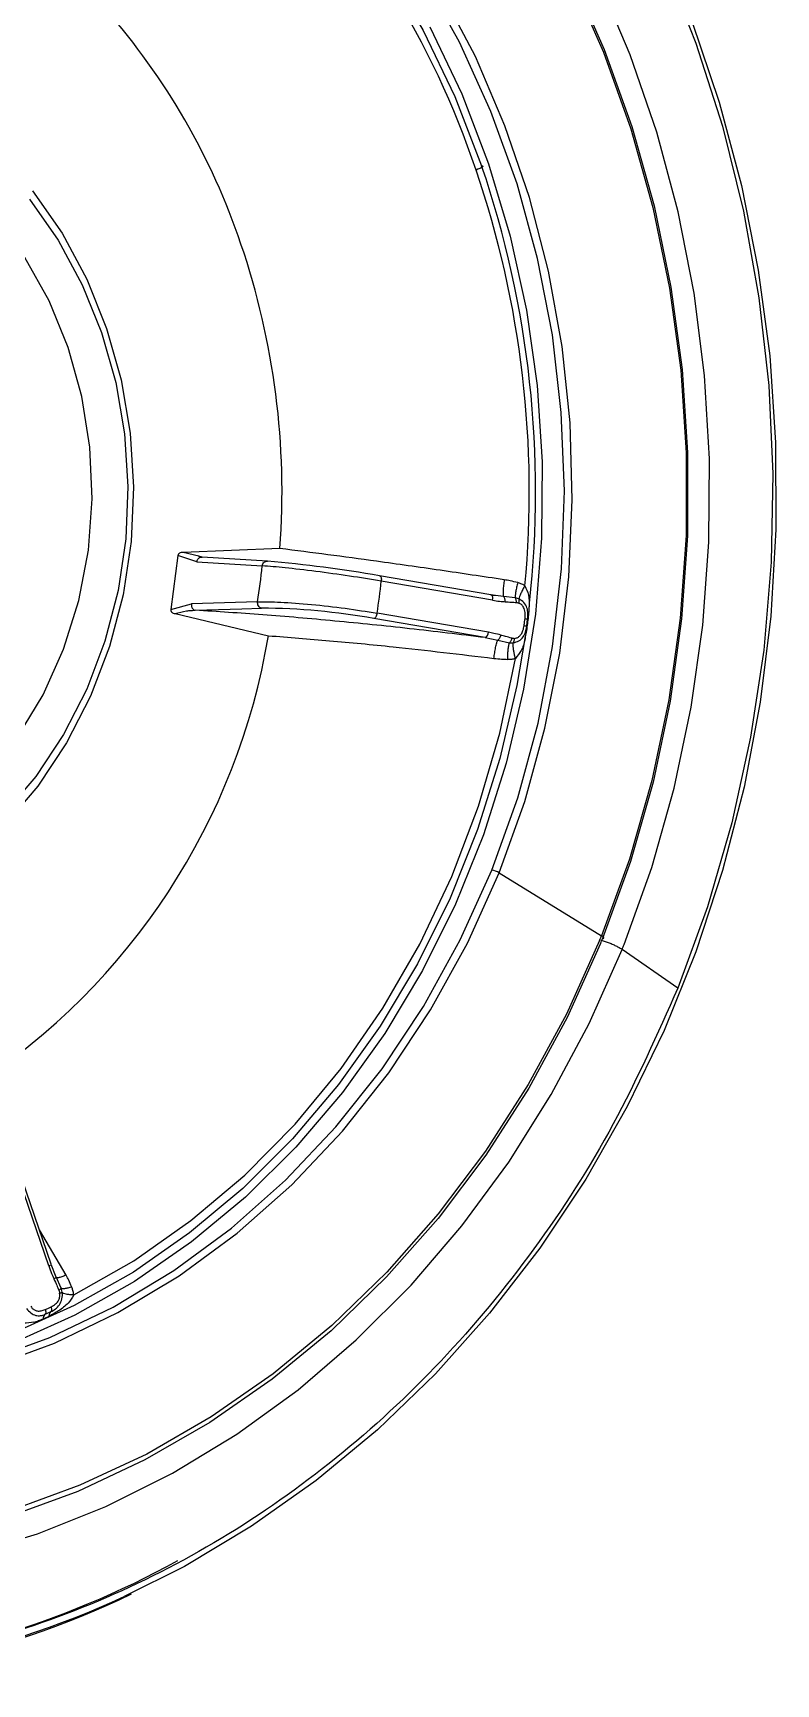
# Model space of a CAD drawing. Extents: x 939 to 1039, y 781 to 934.
# Drawn here: x 970.398 to 972.025, y 815.987 to 819.602 of the extents above; entities that cross this region are included whole.
import ezdxf

# ---------------------------------------------------------------- set-up
doc = ezdxf.new("R2010")
doc.units = 0
doc.header["$MEASUREMENT"] = 0
doc.layers.add('1', color=4, linetype='Continuous')

# ---------------------------------------------------------------- blocks, each defined once
blk = doc.blocks.new('Envoy')
at = {"layer": '1', "color": 3, "linetype": 'Continuous', "lineweight": 25}
for p, q in [((32.0618, 19.2833), (32.0463, 19.165)), ((32.1033, 19.2697), (32.0618, 19.2833)), ((32.2849, 19.2988), (32.073, 19.2903)), ((32.1073, 19.2819), (32.073, 19.2903)), ((32.1033, 19.2697), (32.2465, 19.2607)), ((32.1129, 19.2801), (32.1072, 19.2809)), ((32.1149, 19.28), (32.1073, 19.2819)), ((32.258, 19.2709), (32.1149, 19.28)), ((32.747, 19.1971), (32.5027, 19.239)), ((32.7508, 19.1855), (32.5069, 19.2273)), ((32.7568, 19.1959), (32.7467, 19.1972)), ((32.7567, 19.1957), (32.7488, 19.1961)), ((32.7744, 19.1938), (32.7568, 19.1959)), ((32.8003, 19.1909), (32.7744, 19.1938)), ((32.8083, 19.1885), (32.8003, 19.1909)), ((32.0463, 19.1651), (32.0912, 19.1774)), ((32.0554, 19.1563), (32.2599, 19.1078)), ((32.2362, 19.1821), (32.0912, 19.1774)), ((32.0997, 19.1635), (32.2014, 19.1669)), ((32.2014, 19.1669), (32.2446, 19.1684)), ((32.7416, 19.1154), (32.4977, 19.1572)), ((32.7344, 19.1037), (32.4906, 19.1455)), ((32.825, 19.1278), (32.8255, 19.1283)), ((32.8266, 19.1268), (32.8253, 19.1276)), ((32.8254, 19.1287), (32.8274, 19.144)), ((32.8271, 19.143), (32.8287, 19.1422)), ((32.7344, 19.1037), (32.7618, 19.0981)), ((32.7618, 19.0981), (32.7875, 19.0925)), ((32.7875, 19.0925), (32.7957, 19.0924)), ((32.8005, 19.0581), (32.7989, 19.0652)), ((32.7651, 18.5889), (32.9894, 18.451)), ((33.156, 18.3362), (33.0344, 18.4213)), ((31.779, 17.7282), (31.6883, 17.9923)), ((31.7843, 17.732), (31.6937, 17.9962)), ((31.8168, 17.7082), (31.7585, 17.8072)), ((31.7954, 17.7034), (31.7843, 17.7317)), ((31.8059, 17.6797), (31.7948, 17.7046)), ((31.8085, 17.6706), (31.8059, 17.6797)), ((31.8083, 17.6784), (31.8059, 17.6797)), ((31.808, 17.6785), (31.8068, 17.6774))]:
    blk.add_line(p, q, dxfattribs=at)
at = {"layer": '1', "color": 3, "linetype": 'Continuous', "lineweight": 25, "flags": 128}
for points in [[(33.0386, 18.4318), (33.0991, 18.6005), (33.1482, 18.7739), (33.1856, 18.9512), (33.211, 19.1312), (33.2244, 19.3129), (33.2257, 19.4953), (33.2148, 19.6772), (33.1918, 19.8577), (33.1568, 20.0356), (33.1101, 20.2099), (33.0519, 20.3796), (32.9826, 20.5438)], [(33.1871, 20.4529), (33.2471, 20.2756), (33.2957, 20.0937), (33.3325, 19.9083), (33.3574, 19.7202), (33.3704, 19.5306), (33.3712, 19.3404), (33.3599, 19.1507), (33.3365, 18.9624), (33.3013, 18.7765), (33.2543, 18.5941), (33.1958, 18.4161), (33.1262, 18.2435), (33.0457, 18.0772), (32.9549, 17.9181), (32.8542, 17.767), (32.7442, 17.6247), (32.6254, 17.492), (32.4985, 17.3696), (32.3641, 17.2582), (32.223, 17.1583), (32.0759, 17.0705), (31.9438, 17.0044)], [(32.0567, 21.7704), (32.207, 21.6827), (32.3511, 21.5823), (32.4884, 21.4698), (32.6178, 21.3459), (32.7389, 21.2112), (32.8509, 21.0665), (32.9531, 20.9126), (33.045, 20.7504), (33.126, 20.5808), (33.1958, 20.4047), (33.254, 20.2231), (33.3001, 20.037), (33.334, 19.8475), (33.3554, 19.6556), (33.3643, 19.4624), (33.3606, 19.269), (33.3443, 19.0765), (33.3155, 18.8859), (33.2743, 18.6983), (33.2211, 18.5147), (33.156, 18.3362)], [(32.9234, 20.554), (32.9952, 20.3912), (33.0557, 20.2224), (33.1044, 20.0487), (33.1412, 19.8712), (33.1657, 19.6909), (33.1778, 19.5089), (33.1774, 19.3264), (33.1646, 19.1446), (33.1394, 18.9644), (33.102, 18.787), (33.0526, 18.6136), (32.9915, 18.4451)], [(32.9218, 20.5472), (32.9932, 20.3853), (33.0533, 20.2176), (33.1017, 20.0449), (33.1382, 19.8685), (33.1626, 19.6893), (33.1746, 19.5084), (33.1743, 19.327), (33.1615, 19.1463), (33.1365, 18.9672), (33.0993, 18.7909), (33.0502, 18.6185), (32.9895, 18.451)], [(30.3723, 21.1578), (30.4571, 21.2042), (30.5912, 21.2648), (30.7294, 21.3121), (30.8706, 21.3459), (31.0137, 21.3657), (31.1579, 21.3716), (31.3019, 21.3634), (31.4448, 21.3412), (31.5855, 21.3053), (31.7231, 21.2557), (31.8565, 21.193), (31.9848, 21.1175), (32.1071, 21.0297), (32.2224, 20.9304), (32.33, 20.8203), (32.4291, 20.7001), (32.5189, 20.5706), (32.5988, 20.4329), (32.6682, 20.288), (32.7267, 20.1368)], [(32.7651, 18.589), (32.8211, 18.7448), (32.8654, 18.9054), (32.8976, 19.0698), (32.9175, 19.2368), (32.9251, 19.4051), (32.9202, 19.5735), (32.9028, 19.7408), (32.8731, 19.9059), (32.8314, 20.0674), (32.7778, 20.2243), (32.7129, 20.3755), (32.637, 20.5198), (32.5507, 20.6561), (32.4546, 20.7836), (32.3495, 20.9013), (32.236, 21.0083), (32.1151, 21.1039), (31.9875, 21.1874), (31.8542, 21.2582), (31.7161, 21.3158), (31.5743, 21.3597), (31.4883, 21.3793)], [(32.6132, 20.4407), (32.6832, 20.294), (32.742, 20.141), (32.7894, 19.9828), (32.8248, 19.8206), (32.8482, 19.6556), (32.8592, 19.4888), (32.8579, 19.3216), (32.8443, 19.1551), (32.8184, 18.9906), (32.7804, 18.8291), (32.7306, 18.6719), (32.6693, 18.5202), (32.5971, 18.3749), (32.5144, 18.2372), (32.4218, 18.108), (32.32, 17.9883), (32.2097, 17.879), (32.0917, 17.7808), (31.9669, 17.6943), (31.8362, 17.6204), (31.7004, 17.5594)], [(32.7488, 18.5946), (32.8056, 18.7531), (32.8502, 18.9166), (32.8822, 19.084), (32.9015, 19.2539), (32.9078, 19.4251), (32.9011, 19.5963), (32.8815, 19.7662), (32.8491, 19.9334), (32.8042, 20.0969), (32.7471, 20.2552), (32.6782, 20.4072), (32.5981, 20.5518), (32.5073, 20.6879), (32.4066, 20.8145), (32.2967, 20.9305), (32.1784, 21.0351), (32.0526, 21.1276), (31.9204, 21.2072)], [(31.6002, 17.0956), (31.7539, 17.142), (31.9041, 17.2018), (32.0499, 17.2746), (32.1904, 17.3599), (32.3248, 17.4573), (32.4523, 17.5663), (32.5722, 17.686), (32.6837, 17.816), (32.7863, 17.9553), (32.8793, 18.1032), (32.9621, 18.2589), (33.0344, 18.4213)], [(32.9871, 18.4344), (32.914, 18.2724), (32.83, 18.1174), (32.7357, 17.9704), (32.6317, 17.8324), (32.5185, 17.7042), (32.397, 17.5865), (32.2677, 17.4801), (32.1316, 17.3856), (31.9895, 17.3037), (31.8422, 17.2348), (31.6907, 17.1793)], [(32.9851, 18.4404), (32.9124, 18.2793), (32.8289, 18.1253), (32.7352, 17.9792), (32.6318, 17.842), (32.5193, 17.7145), (32.3985, 17.5976), (32.27, 17.4918), (32.1348, 17.3979), (31.9935, 17.3165), (31.8471, 17.248), (31.6965, 17.1928)], [(31.7434, 20.082), (31.8079, 19.9893), (31.8622, 19.8883), (31.9056, 19.7806), (31.9373, 19.6677), (31.9569, 19.5513), (31.9642, 19.4329), (31.959, 19.3144), (31.9415, 19.1975), (31.9118, 19.0839), (31.8704, 18.9752), (31.8179, 18.873), (31.7551, 18.7788), (31.6828, 18.6939)], [(31.7364, 20.0635), (31.7992, 19.9739), (31.8522, 19.8762), (31.8945, 19.7719), (31.9255, 19.6624), (31.9449, 19.5495), (31.9522, 19.4348), (31.9474, 19.3199), (31.9305, 19.2065), (31.9019, 19.0962), (31.8619, 18.9907), (31.8111, 18.8915), (31.7503, 18.8), (31.6802, 18.7177)], [(31.7103, 18.8855), (31.7664, 18.9782), (31.8115, 19.0786), (31.8448, 19.1848), (31.8657, 19.2951), (31.8738, 19.4076), (31.8691, 19.5204), (31.8516, 19.6314), (31.8217, 19.7389), (31.7797, 19.8411), (31.7265, 19.936)], [(32.7267, 20.1368), (32.7285, 20.1365), (32.7293, 20.1359), (32.7291, 20.135), (32.7278, 20.1337), (32.7255, 20.1322), (32.7224, 20.1305), (32.7186, 20.1288), (32.7144, 20.1271)], [(32.8222, 19.1062), (32.8041, 18.9989), (32.7668, 18.8391), (32.7178, 18.6835), (32.6575, 18.5333), (32.5863, 18.3894), (32.5047, 18.253), (32.4133, 18.1251), (32.3128, 18.0064), (32.2039, 17.898), (32.0874, 17.8006), (31.9641, 17.7148), (31.8348, 17.6414), (31.7007, 17.5808), (31.5625, 17.5335), (31.4213, 17.4998), (31.2782, 17.4799), (31.134, 17.474), (30.99, 17.4822), (30.8471, 17.5044), (30.7064, 17.5404), (30.5688, 17.5899), (30.4354, 17.6527), (30.3723, 17.6878)], [(31.8335, 17.6649), (31.9649, 17.7397), (32.0901, 17.8274), (32.2082, 17.9273), (32.3181, 18.0387), (32.4192, 18.1607), (32.5105, 18.2923), (32.5915, 18.4326), (32.6615, 18.5805), (32.7199, 18.7349), (32.7664, 18.8945), (32.8005, 19.0581)], [(30.467, 17.6334), (30.6057, 17.568), (30.7488, 17.5168), (30.8953, 17.48), (31.044, 17.4581), (31.1939, 17.4511), (31.3436, 17.459), (31.4922, 17.482), (31.6386, 17.5197), (31.7814, 17.5719), (31.9198, 17.6382), (32.0526, 17.718), (32.1788, 17.8109), (32.2975, 17.916), (32.4078, 18.0325), (32.5088, 18.1597), (32.5997, 18.2965), (32.68, 18.4418), (32.7488, 18.5946)], [(31.5945, 17.4913), (31.6473, 17.5067), (31.7911, 17.5592), (31.9304, 17.626), (32.0641, 17.7064), (32.1912, 17.7999), (32.3108, 17.9057), (32.4218, 18.0231), (32.5235, 18.1511), (32.615, 18.2888), (32.6958, 18.4351), (32.7651, 18.589)]]:
    blk.add_lwpolyline(points, dxfattribs=at)
at = {"layer": '1', "color": 3, "linetype": 'Continuous', "lineweight": 25}
for centre, radius, start, end in [((30.8733, 19.508), 1.9424, 18.5864, 44.7001), ((30.7692, 19.4823), 1.5098, 18.6547, 41.3166), ((30.6321, 19.4231), 2.2128, 353.6755, 18.8159), ((30.6485, 19.4232), 2.1826, 354.5888, 18.8158), ((30.6099, 19.4233), 1.6797, 355.7491, 18.8218), ((32.0164, 16.4623), 2.819, 80.0638, 85.0825), ((30.7154, 19.4215), 1.5395, 351.0549, 354.0026), ((30.7538, 19.4214), 1.7639, 351.3853, 353.6827), ((32.7416, 19.1889), 0.00985, 339.6327, 56.4383), ((32.2318, 17.6936), 1.4748, 79.8932, 89.5019), ((30.6862, 19.4146), 2.1597, 352.3405, 352.753), ((30.8129, 19.3504), 1.4672, 303.1396, 350.4854), ((32.7292, 19.1149), 0.0124, 295.032, 1.9395), ((32.7433, 18.5524), 0.0426, 59.1671, 82.5133), ((30.5188, 19.4484), 2.6644, 337.7682, 338.0162), ((30.3529, 19.5105), 2.8456, 337.7799, 338.0127), ((30.7821, 19.3303), 2.4288, 338.0222, 338.2888), ((31.7772, 17.7363), 0.00828, 281.9164, 328.9958), ((31.1132, 19.0775), 1.6041, 294.056, 294.5525), ((31.1018, 18.8284), 2.009, 241.6882, 294.781), ((31.0822, 18.8642), 2.0325, 274.3853, 298.8021), ((31.0914, 18.8278), 2.0147, 241.6962, 295.5484)]:
    blk.add_arc(centre, radius, start, end, dxfattribs=at)
for points, knots in [([(32.073, 19.2903), (32.0715, 19.2902), (32.0688, 19.2901), (32.0657, 19.2889), (32.0638, 19.2875), (32.0628, 19.2863), (32.062, 19.2848), (32.0619, 19.2838), (32.0618, 19.2833)], [0, 0, 0, 0, 0.3199045, 0.5800214, 0.6926354, 0.7960267, 0.897842, 1, 1, 1, 1]), ([(32.1033, 19.2697), (32.1034, 19.2705), (32.1037, 19.272), (32.1045, 19.2742), (32.1057, 19.2761), (32.1072, 19.2777), (32.109, 19.279), (32.1109, 19.2798), (32.1129, 19.2802), (32.1142, 19.2801), (32.1149, 19.28)], [0, 0, 0, 0, 0.124986, 0.249931, 0.375025, 0.499955, 0.62493, 0.749962, 0.874951, 1, 1, 1, 1]), ([(32.2465, 19.2607), (32.2468, 19.2622), (32.2475, 19.2653), (32.2503, 19.2689), (32.254, 19.2711), (32.2567, 19.271), (32.258, 19.2709)], [0, 0, 0, 0, 0.250037, 0.500018, 0.749971, 1, 1, 1, 1]), ([(32.7762, 19.2303), (32.7295, 19.2373), (32.6363, 19.2512), (32.4689, 19.2749), (32.3547, 19.2898), (32.2849, 19.2988)], [0, 0, 0, 0, 0.280145, 0.560296, 1, 1, 1, 1]), ([(32.5069, 19.2273), (32.4841, 19.2311), (32.4384, 19.2385), (32.3627, 19.2489), (32.2931, 19.2571), (32.262, 19.2595), (32.2465, 19.2607)], [0, 0, 0, 0, 0.249557, 0.49996, 0.750381, 1, 1, 1, 1]), ([(32.5028, 19.239), (32.5035, 19.2388), (32.505, 19.2384), (32.5065, 19.2357), (32.5073, 19.2318), (32.507, 19.2288), (32.5069, 19.2273)], [0, 0, 0, 0, 0.2500147, 0.4999902, 0.7500579, 1, 1, 1, 1]), ([(32.7762, 19.2303), (32.7756, 19.2263), (32.7745, 19.2179), (32.7737, 19.2067), (32.7735, 19.1977), (32.7741, 19.1951), (32.7744, 19.1938)], [0, 0, 0, 0, 0.2352853, 0.4891777, 0.7489301, 1, 1, 1, 1]), ([(32.8057, 19.224), (32.8002, 19.2254), (32.7905, 19.2279), (32.7805, 19.2296), (32.7762, 19.2303)], [0, 0, 0, 0, 0.560649, 1, 1, 1, 1]), ([(32.7782, 19.1823), (32.7782, 19.1836), (32.7782, 19.1862), (32.7774, 19.1897), (32.7761, 19.1924), (32.7749, 19.1933), (32.7744, 19.1938)], [0, 0, 0, 0, 0.243118, 0.499946, 0.75693, 1, 1, 1, 1]), ([(32.8057, 19.224), (32.8049, 19.2207), (32.8032, 19.2138), (32.8014, 19.2043), (32.8003, 19.1961), (32.8003, 19.1926), (32.8003, 19.1909)], [0, 0, 0, 0, 0.240374, 0.493316, 0.749822, 1, 1, 1, 1]), ([(32.8027, 19.1806), (32.8027, 19.1816), (32.8028, 19.1837), (32.8023, 19.1867), (32.8015, 19.1892), (32.8007, 19.1904), (32.8003, 19.1909)], [0, 0, 0, 0, 0.24551, 0.500092, 0.754611, 1, 1, 1, 1]), ([(32.8213, 19.2173), (32.8185, 19.2189), (32.8135, 19.2216), (32.8081, 19.2233), (32.8057, 19.224)], [0, 0, 0, 0, 0.5603139, 1, 1, 1, 1]), ([(32.8213, 19.2173), (32.8198, 19.2145), (32.8166, 19.2086), (32.8127, 19.2004), (32.8097, 19.1933), (32.8088, 19.1901), (32.8083, 19.1885)], [0, 0, 0, 0, 0.241843, 0.494725, 0.750375, 1, 1, 1, 1]), ([(32.8213, 19.2173), (32.8243, 19.2106), (32.831, 19.1958), (32.831, 19.1795), (32.831, 19.1707)], [0, 0, 0, 0, 0.453027, 1, 1, 1, 1]), ([(32.0463, 19.165), (32.0462, 19.1645), (32.0461, 19.1633), (32.0466, 19.1617), (32.0474, 19.1602), (32.049, 19.1587), (32.0516, 19.1572), (32.0541, 19.1566), (32.0554, 19.1563)], [0, 0, 0, 0, 0.11417, 0.228205, 0.336365, 0.455567, 0.703144, 1, 1, 1, 1]), ([(32.0554, 19.1563), (32.0637, 19.1585), (32.0757, 19.1617), (32.0892, 19.1631), (32.0951, 19.1634), (32.0976, 19.1635), (32.0988, 19.1635), (32.0993, 19.1635), (32.0995, 19.1635), (32.0996, 19.1635), (32.0997, 19.1635)], [0, 0, 0, 0, 0.560553, 0.806884, 0.91508, 0.962665, 0.983586, 0.992783, 0.996831, 1, 1, 1, 1]), ([(32.0912, 19.1774), (32.0911, 19.1766), (32.091, 19.175), (32.0913, 19.1726), (32.0919, 19.1704), (32.0929, 19.1683), (32.0943, 19.1665), (32.0959, 19.1651), (32.0977, 19.164), (32.099, 19.1637), (32.0997, 19.1635)], [0, 0, 0, 0, 0.125065, 0.250077, 0.375068, 0.500059, 0.624972, 0.750043, 0.875048, 1, 1, 1, 1]), ([(32.7344, 19.1037), (32.6792, 19.1104), (32.5688, 19.1238), (32.4043, 19.1405), (32.2451, 19.1543), (32.1481, 19.1605), (32.0997, 19.1635)], [0, 0, 0, 0, 0.249992, 0.499999, 0.750008, 1, 1, 1, 1]), ([(32.2446, 19.1684), (32.2433, 19.1688), (32.2407, 19.1696), (32.2378, 19.173), (32.236, 19.1774), (32.2361, 19.1806), (32.2362, 19.1821)], [0, 0, 0, 0, 0.250007, 0.500094, 0.750072, 1, 1, 1, 1]), ([(32.2362, 19.1821), (32.2519, 19.1821), (32.2833, 19.1821), (32.3532, 19.1767), (32.4292, 19.1682), (32.4749, 19.1609), (32.4977, 19.1572)], [0, 0, 0, 0, 0.249608, 0.500026, 0.750011, 1, 1, 1, 1]), ([(32.4977, 19.1572), (32.4975, 19.1557), (32.4969, 19.1527), (32.4951, 19.1489), (32.4929, 19.1462), (32.4914, 19.1457), (32.4906, 19.1455)], [0, 0, 0, 0, 0.250028, 0.49994, 0.750032, 1, 1, 1, 1]), ([(32.7508, 19.1855), (32.7559, 19.1847), (32.765, 19.1833), (32.7742, 19.1826), (32.7782, 19.1823)], [0, 0, 0, 0, 0.559937, 1, 1, 1, 1]), ([(32.7782, 19.1823), (32.7828, 19.182), (32.7909, 19.1815), (32.7991, 19.1809), (32.8027, 19.1806)], [0, 0, 0, 0, 0.559979, 1, 1, 1, 1]), ([(32.8027, 19.1806), (32.8037, 19.1804), (32.8056, 19.1802), (32.8074, 19.1796), (32.8082, 19.1794)], [0, 0, 0, 0, 0.55964, 1, 1, 1, 1]), ([(32.8082, 19.1794), (32.8084, 19.1803), (32.8089, 19.1823), (32.8091, 19.1856), (32.8086, 19.1874), (32.8083, 19.1885)], [0, 0, 0, 0, 0.277291, 0.562122, 1, 1, 1, 1]), ([(32.8217, 19.1453), (32.822, 19.1498), (32.8226, 19.1583), (32.8195, 19.1692), (32.8142, 19.1763), (32.8101, 19.1784), (32.8082, 19.1794)], [0, 0, 0, 0, 0.334693, 0.623832, 0.822292, 1, 1, 1, 1]), ([(32.8275, 19.1437), (32.8279, 19.1478), (32.8287, 19.1565), (32.8264, 19.1695), (32.8201, 19.1812), (32.8123, 19.186), (32.8083, 19.1885)], [0, 0, 0, 0, 0.227957, 0.472102, 0.730989, 1, 1, 1, 1]), ([(32.8287, 19.1422), (32.8292, 19.1471), (32.8304, 19.1566), (32.8308, 19.1661), (32.831, 19.1707)], [0, 0, 0, 0, 0.517177, 1, 1, 1, 1]), ([(32.7957, 19.0924), (32.8002, 19.0935), (32.8089, 19.0956), (32.8179, 19.1044), (32.8234, 19.1158), (32.8248, 19.1242), (32.8255, 19.1283)], [0, 0, 0, 0, 0.270059, 0.529459, 0.773402, 1, 1, 1, 1]), ([(32.7981, 19.1019), (32.7998, 19.1021), (32.8035, 19.1025), (32.8088, 19.1058), (32.8139, 19.1113), (32.8178, 19.1197), (32.819, 19.1264), (32.8197, 19.13)], [0, 0, 0, 0, 0.14908, 0.311822, 0.493451, 0.731783, 1, 1, 1, 1]), ([(32.8197, 19.13), (32.8201, 19.1328), (32.8208, 19.1379), (32.8214, 19.143), (32.8217, 19.1453)], [0, 0, 0, 0, 0.559993, 1, 1, 1, 1]), ([(32.8197, 19.13), (32.8207, 19.1298), (32.8226, 19.1295), (32.8246, 19.129), (32.8257, 19.1285), (32.8255, 19.1284), (32.8255, 19.1283)], [0, 0, 0, 0, 0.2441806, 0.5000436, 0.7560172, 1, 1, 1, 1]), ([(32.8217, 19.1453), (32.8227, 19.1451), (32.8246, 19.1448), (32.8266, 19.1443), (32.8277, 19.1439), (32.8276, 19.1437), (32.8275, 19.1437)], [0, 0, 0, 0, 0.244124, 0.500014, 0.75591, 1, 1, 1, 1]), ([(32.8217, 19.0991), (32.8226, 19.1035), (32.8246, 19.1125), (32.826, 19.1219), (32.8266, 19.1268)], [0, 0, 0, 0, 0.483103, 1, 1, 1, 1]), ([(32.8275, 19.1437), (32.8271, 19.1408), (32.8264, 19.1357), (32.8258, 19.1306), (32.8255, 19.1283)], [0, 0, 0, 0, 0.560047, 1, 1, 1, 1]), ([(32.2599, 19.1078), (32.3042, 19.1044), (32.3927, 19.0975), (32.5591, 19.0815), (32.6799, 19.067), (32.7536, 19.0582)], [0, 0, 0, 0, 0.280164, 0.56032, 1, 1, 1, 1]), ([(32.7686, 19.1092), (32.7636, 19.1105), (32.7546, 19.1129), (32.7456, 19.1146), (32.7416, 19.1154)], [0, 0, 0, 0, 0.5599526, 1, 1, 1, 1]), ([(32.7536, 19.0582), (32.7542, 19.0622), (32.7552, 19.0706), (32.7574, 19.0825), (32.7597, 19.0926), (32.7611, 19.0963), (32.7618, 19.0981)], [0, 0, 0, 0, 0.233442, 0.486587, 0.747012, 1, 1, 1, 1]), ([(32.7686, 19.1092), (32.7683, 19.1079), (32.7676, 19.1054), (32.7659, 19.102), (32.7639, 19.0993), (32.7625, 19.0985), (32.7618, 19.0981)], [0, 0, 0, 0, 0.243026, 0.499983, 0.756893, 1, 1, 1, 1]), ([(32.7925, 19.1026), (32.788, 19.1038), (32.78, 19.1059), (32.7721, 19.1082), (32.7686, 19.1092)], [0, 0, 0, 0, 0.559989, 1, 1, 1, 1]), ([(32.7838, 19.0561), (32.7839, 19.0596), (32.784, 19.0667), (32.7848, 19.077), (32.786, 19.0861), (32.787, 19.0904), (32.7875, 19.0925)], [0, 0, 0, 0, 0.240405, 0.49333, 0.749801, 1, 1, 1, 1]), ([(32.7925, 19.1026), (32.7923, 19.1016), (32.7918, 19.0995), (32.7906, 19.0967), (32.7891, 19.0942), (32.788, 19.093), (32.7875, 19.0925)], [0, 0, 0, 0, 0.245462, 0.500115, 0.754572, 1, 1, 1, 1]), ([(32.7981, 19.1019), (32.797, 19.1019), (32.7952, 19.102), (32.7933, 19.1024), (32.7925, 19.1026)], [0, 0, 0, 0, 0.559822, 1, 1, 1, 1]), ([(32.7981, 19.1019), (32.798, 19.101), (32.798, 19.0991), (32.7975, 19.0965), (32.7968, 19.0942), (32.7961, 19.093), (32.7957, 19.0924)], [0, 0, 0, 0, 0.24642, 0.499963, 0.753477, 1, 1, 1, 1]), ([(32.7989, 19.0652), (32.7983, 19.0678), (32.7973, 19.0732), (32.7962, 19.0807), (32.7956, 19.0874), (32.7957, 19.0907), (32.7957, 19.0924)], [0, 0, 0, 0, 0.247675, 0.500785, 0.753485, 1, 1, 1, 1]), ([(32.8217, 19.0991), (32.8194, 19.0908), (32.8153, 19.0758), (32.8051, 19.0636), (32.8005, 19.0581)], [0, 0, 0, 0, 0.545911, 1, 1, 1, 1]), ([(32.7536, 19.0582), (32.7593, 19.0576), (32.7693, 19.0565), (32.7794, 19.0562), (32.7838, 19.0561)], [0, 0, 0, 0, 0.5610642, 1, 1, 1, 1]), ([(32.7838, 19.0561), (32.7869, 19.0562), (32.7926, 19.0563), (32.7981, 19.0576), (32.8005, 19.0581)], [0, 0, 0, 0, 0.558937, 1, 1, 1, 1]), ([(32.9915, 18.4451), (32.9923, 18.4452), (32.994, 18.4454), (32.9943, 18.4467), (32.9929, 18.4486), (32.9906, 18.4502), (32.9894, 18.451)], [0, 0, 0, 0, 0.250032, 0.499987, 0.750047, 1, 1, 1, 1]), ([(32.9909, 18.4403), (32.9923, 18.4399), (32.9963, 18.4389), (33.0037, 18.4363), (33.0124, 18.4329), (33.0207, 18.4291), (33.0284, 18.4251), (33.0324, 18.4226), (33.0344, 18.4213)], [0, 0, 0, 0, 0.0977063, 0.2781699, 0.4586227, 0.6390799, 0.8195613, 1, 1, 1, 1]), ([(33.156, 18.3362), (33.1113, 18.2356), (33.0219, 18.0343), (32.8457, 17.7611), (32.6422, 17.5151), (32.4119, 17.302), (32.1595, 17.1251), (31.8891, 16.9875), (31.6053, 16.8916), (31.3131, 16.8391), (31.0173, 16.8306), (30.7234, 16.8672), (30.4349, 16.9446), (30.2532, 17.0317), (30.1623, 17.0752)], [0, 0, 0, 0, 0.0833337, 0.166667, 0.2500002, 0.3333334, 0.416667, 0.5000001, 0.5833336, 0.666667, 0.7500002, 0.8333336, 0.9166668, 1, 1, 1, 1]), ([(31.779, 17.7282), (31.7809, 17.7227), (31.7844, 17.713), (31.7885, 17.7036), (31.7903, 17.6994)], [0, 0, 0, 0, 0.559958, 1, 1, 1, 1]), ([(31.7903, 17.6994), (31.7912, 17.7), (31.7931, 17.7012), (31.7949, 17.7028), (31.7956, 17.704), (31.7951, 17.7044), (31.7948, 17.7046)], [0, 0, 0, 0, 0.243149, 0.500048, 0.756925, 1, 1, 1, 1]), ([(31.7903, 17.6994), (31.7923, 17.6949), (31.7958, 17.6868), (31.7993, 17.6787), (31.8008, 17.6751)], [0, 0, 0, 0, 0.56002, 1, 1, 1, 1]), ([(31.7965, 17.7024), (31.7961, 17.7024), (31.7941, 17.7023), (31.7945, 17.7036), (31.7948, 17.7046)], [0, 0, 0, 0, 0.203948, 1, 1, 1, 1]), ([(31.8168, 17.7082), (31.8136, 17.7068), (31.8069, 17.7041), (31.7997, 17.702), (31.7975, 17.7023), (31.7965, 17.7024)], [0, 0, 0, 0, 0.343668, 0.714519, 1, 1, 1, 1]), ([(31.8008, 17.6751), (31.8016, 17.6756), (31.8032, 17.6765), (31.8049, 17.6778), (31.8059, 17.6789), (31.8059, 17.6794), (31.8059, 17.6797)], [0, 0, 0, 0, 0.245362, 0.500035, 0.754586, 1, 1, 1, 1]), ([(31.8008, 17.6751), (31.8013, 17.6739), (31.8021, 17.6718), (31.8025, 17.6696), (31.8027, 17.6686)], [0, 0, 0, 0, 0.559719, 1, 1, 1, 1]), ([(31.8291, 17.6821), (31.8262, 17.6813), (31.8202, 17.6795), (31.8129, 17.6782), (31.8098, 17.6784), (31.8083, 17.6784)], [0, 0, 0, 0, 0.320319, 0.65778, 1, 1, 1, 1]), ([(31.8291, 17.6821), (31.827, 17.6871), (31.8233, 17.6959), (31.8188, 17.7044), (31.8168, 17.7082)], [0, 0, 0, 0, 0.560612, 1, 1, 1, 1]), ([(31.8335, 17.6649), (31.833, 17.6682), (31.8321, 17.674), (31.8301, 17.6797), (31.8291, 17.6821)], [0, 0, 0, 0, 0.5604528, 1, 1, 1, 1]), ([(31.7394, 17.64), (31.7405, 17.6384), (31.7427, 17.635), (31.7478, 17.6315), (31.7544, 17.6293), (31.7626, 17.6295), (31.7683, 17.6316), (31.7713, 17.6328)], [0, 0, 0, 0, 0.149379, 0.312214, 0.49386, 0.732159, 1, 1, 1, 1]), ([(31.7713, 17.6328), (31.7736, 17.6338), (31.7778, 17.6357), (31.782, 17.6376), (31.7838, 17.6384)], [0, 0, 0, 0, 0.559978, 1, 1, 1, 1]), ([(31.7837, 17.6282), (31.787, 17.63), (31.7939, 17.6336), (31.8029, 17.6431), (31.809, 17.6561), (31.8087, 17.6657), (31.8085, 17.6706)], [0, 0, 0, 0, 0.228642, 0.471678, 0.729555, 1, 1, 1, 1]), ([(31.7838, 17.6384), (31.7841, 17.6373), (31.7848, 17.6352), (31.785, 17.6322), (31.7847, 17.6297), (31.784, 17.6287), (31.7837, 17.6282)], [0, 0, 0, 0, 0.244332, 0.500041, 0.755701, 1, 1, 1, 1]), ([(31.7838, 17.6384), (31.7873, 17.6404), (31.794, 17.644), (31.8006, 17.6525), (31.8033, 17.6611), (31.8029, 17.6662), (31.8027, 17.6686)], [0, 0, 0, 0, 0.333678, 0.622835, 0.821756, 1, 1, 1, 1]), ([(31.8335, 17.6649), (31.8298, 17.6586), (31.8215, 17.6446), (31.8079, 17.635), (31.8004, 17.6297)], [0, 0, 0, 0, 0.4513, 1, 1, 1, 1]), ([(31.8027, 17.6686), (31.8036, 17.6688), (31.8052, 17.6693), (31.8075, 17.67), (31.8081, 17.6704), (31.8085, 17.6706)], [0, 0, 0, 0, 0.277215, 0.562121, 1, 1, 1, 1]), ([(31.8335, 17.6649), (31.8305, 17.665), (31.8244, 17.665), (31.8168, 17.6662), (31.811, 17.668), (31.8093, 17.6697), (31.8085, 17.6706)], [0, 0, 0, 0, 0.241781, 0.494707, 0.750385, 1, 1, 1, 1]), ([(31.7465, 17.6054), (31.7391, 17.6039), (31.7256, 17.6012), (31.7103, 17.6046), (31.7034, 17.6061)], [0, 0, 0, 0, 0.547654, 1, 1, 1, 1]), ([(31.73, 17.6351), (31.7332, 17.6316), (31.7394, 17.6246), (31.75, 17.6193), (31.7607, 17.6186), (31.7677, 17.6212), (31.7711, 17.6225)], [0, 0, 0, 0, 0.269085, 0.527093, 0.771129, 1, 1, 1, 1]), ([(31.7465, 17.6054), (31.7498, 17.6063), (31.7566, 17.6083), (31.7635, 17.6113), (31.7671, 17.6128)], [0, 0, 0, 0, 0.481795, 1, 1, 1, 1]), ([(31.7671, 17.6128), (31.7674, 17.6148), (31.7682, 17.6189), (31.7701, 17.6213), (31.7711, 17.6225)], [0, 0, 0, 0, 0.497119, 1, 1, 1, 1]), ([(31.7713, 17.6328), (31.7716, 17.6317), (31.7722, 17.6295), (31.7725, 17.6265), (31.7721, 17.624), (31.7714, 17.623), (31.7711, 17.6225)], [0, 0, 0, 0, 0.244351, 0.499942, 0.755603, 1, 1, 1, 1]), ([(31.7837, 17.6282), (31.7813, 17.6271), (31.7771, 17.6252), (31.7729, 17.6233), (31.7711, 17.6225)], [0, 0, 0, 0, 0.5599952, 1, 1, 1, 1]), ([(31.8004, 17.6297), (31.7971, 17.6277), (31.7902, 17.6235), (31.7833, 17.6202), (31.7797, 17.6185)], [0, 0, 0, 0, 0.485467, 1, 1, 1, 1]), ([(31.7797, 17.6185), (31.7802, 17.6207), (31.7809, 17.6248), (31.7828, 17.6272), (31.7837, 17.6282)], [0, 0, 0, 0, 0.55712, 1, 1, 1, 1])]:
    blk.add_open_spline(points, degree=3, knots=knots, dxfattribs=at)

msp = doc.modelspace()

# ---------------------------------------------------------------- block references
at = {"layer": '1'}
msp.add_blockref('Envoy', (938.6538, 799.1744), dxfattribs=at)

doc.saveas('drawing.dxf')
